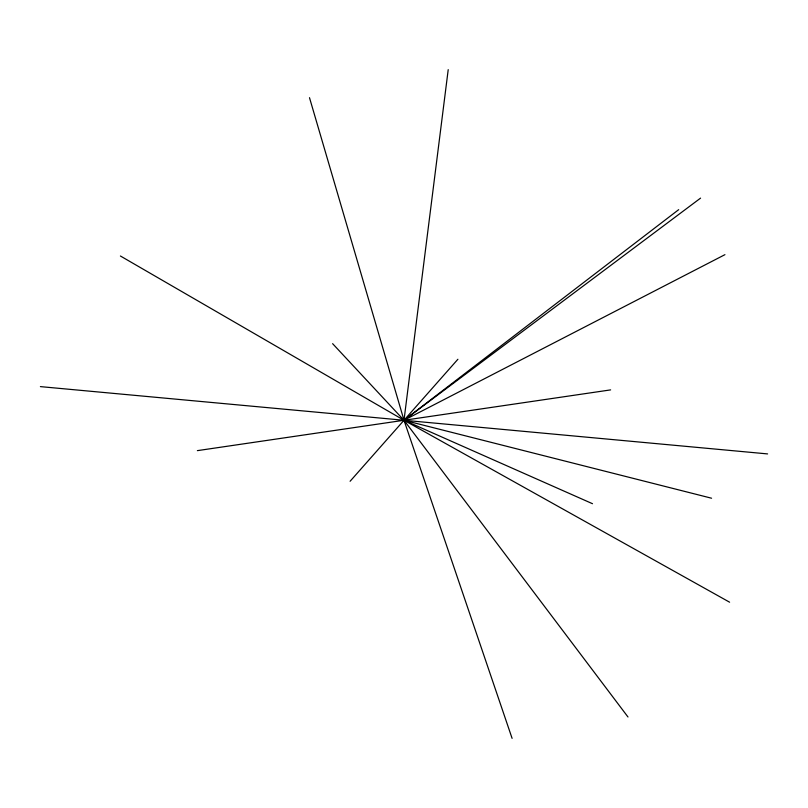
<?xml version="1.0" encoding="UTF-8"?>
<svg xmlns="http://www.w3.org/2000/svg" width="808" height="808" viewBox="0 0 808 808"><rect width="100%" height="100%" fill="white"/><g stroke="black" fill="none" stroke-linecap="round" stroke-linejoin="round"><path stroke-width="1.21" d="M448.218 69.639L404 420.261L512.1 738.361M350.096 481.275L457.904 359.257M678.69 209.656L404 420.261L120.402 255.995M700.566 198.122L404 420.261L332.613 343.663M724.938 254.661L404 420.261L627.988 716.989M197.374 450.642L610.626 389.89M40.4 386.618L767.6 453.914M711.575 498.223L404 420.261L309.494 97.687M592.496 503.707L404 420.261L729.604 602.202"/></g></svg>
